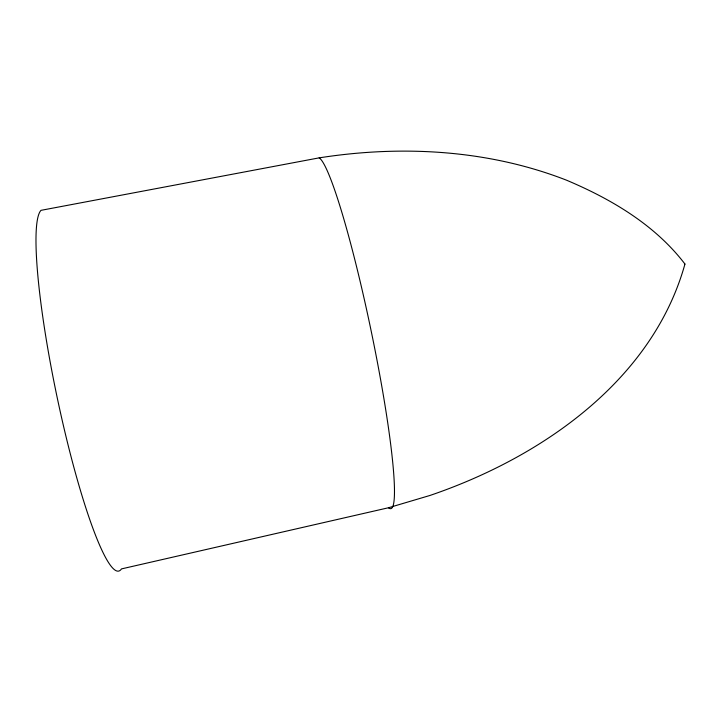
<?xml version="1.0" encoding="UTF-8"?>
<svg xmlns="http://www.w3.org/2000/svg" width="721" height="721" viewBox="0 0 721 721"><rect width="100%" height="100%" fill="white"/><g stroke="black" fill="none" stroke-linecap="round" stroke-linejoin="round"><path stroke-width="1.08" d="M388.88 507.665L121.47 568.905A184.81 24.685 78.2 0 1 60.852 414.413A184.81 24.685 78.2 0 1 41.025 210.334L319.529 157.791M684.95 264.039C652.208 381.49 539.984 458.042 429.869 495.489L388.529 507.746A179.385 17.061 78.2 0 0 374.686 348.297A179.385 17.061 78.2 0 0 319.169 157.863C401.678 144.957 488.126 149.644 566.427 180.151C611.219 199.041 655.019 224.826 684.95 264.039"/></g></svg>
